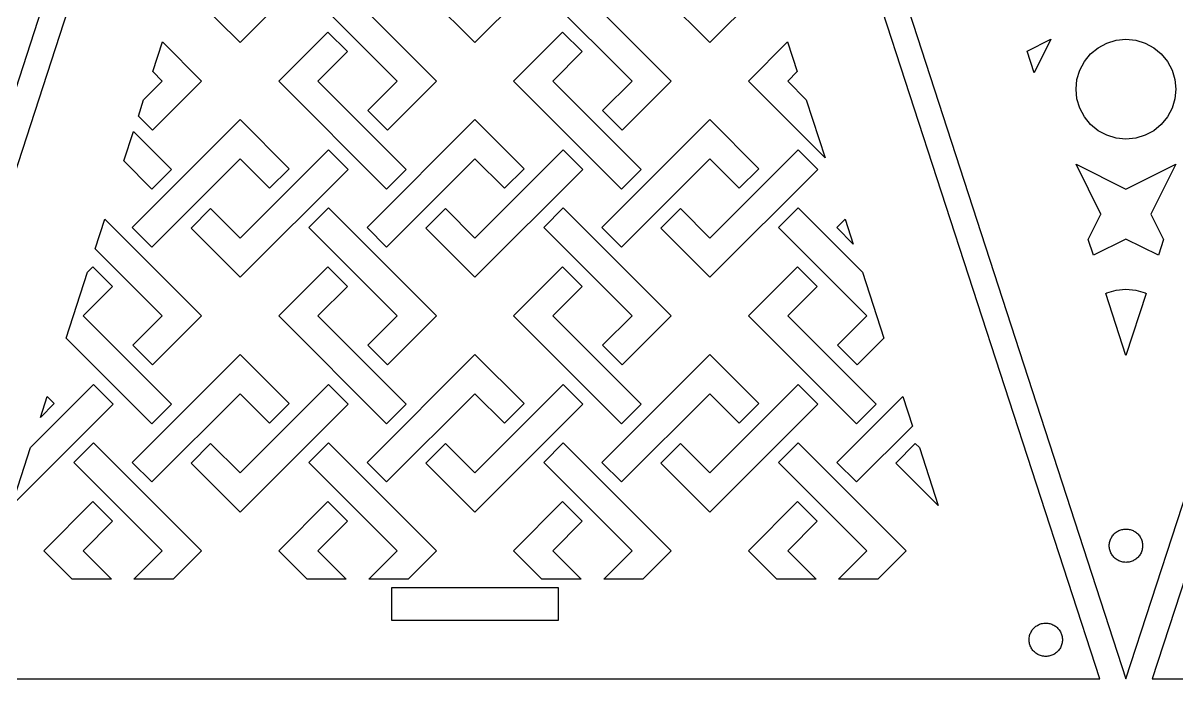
# Model space of a CAD drawing. Header units: metres. Extents: x 20 to 1108, y 20 to 485.
# Drawn here: x 587.8 to 726.4, y 253.8 to 332.6 of the extents above; entities that cross this region are included whole.
import ezdxf

# ---------------------------------------------------------------- set-up
doc = ezdxf.new("R2010")
doc.units = ezdxf.units.M

msp = doc.modelspace()

# ---------------------------------------------------------------- linework, layer by layer
for p, q in [((563.926, 253.826), (638.926, 484.652)), ((642.081, 484.652), (567.081, 253.826)), ((717.081, 253.826), (642.081, 484.652)), ((645.235, 484.652), (720.235, 253.826)), ((720.235, 253.826), (795.235, 484.652)), ((798.389, 484.652), (723.389, 253.826)), ((626.844, 343.22), (613.881, 330.257)), ((655.044, 343.22), (642.081, 330.257)), ((624.488, 338.59), (637.451, 325.627)), ((652.687, 338.59), (665.65, 325.627)), ((677.337, 337.314), (670.28, 330.257)), ((613.881, 330.257), (607.989, 336.15)), ((632.737, 325.627), (622.13, 336.233)), ((642.081, 330.257), (636.188, 336.15)), ((660.936, 325.627), (650.331, 336.233)), ((670.28, 330.257), (664.388, 336.15)), ((618.511, 325.627), (624.404, 331.519)), ((624.404, 331.519), (626.76, 329.162)), ((646.711, 325.627), (652.603, 331.519)), ((652.603, 331.519), (654.96, 329.162)), ((603.398, 326.766), (604.553, 330.323)), ((604.553, 330.323), (609.251, 325.627)), ((674.911, 325.627), (679.608, 330.323)), ((679.608, 330.323), (680.763, 326.766)), ((708.36, 329.207), (711.221, 330.639)), ((711.221, 330.639), (709.205, 326.606)), ((716.905, 329.637), (717.942, 330.191)), ((717.942, 330.191), (719.065, 330.53)), ((719.065, 330.53), (720.235, 330.646)), ((720.235, 330.646), (721.405, 330.531)), ((721.405, 330.531), (722.528, 330.191)), ((722.528, 330.191), (723.565, 329.636)), ((626.76, 329.162), (623.225, 325.627)), ((654.96, 329.162), (651.424, 325.627)), ((709.205, 326.606), (708.36, 329.207)), ((715.252, 327.983), (715.997, 328.891)), ((715.997, 328.891), (716.905, 329.637)), ((723.565, 329.636), (724.473, 328.891)), ((724.473, 328.891), (725.219, 327.982)), ((714.356, 325.822), (714.698, 326.945)), ((714.698, 326.945), (715.252, 327.983)), ((725.219, 327.982), (725.772, 326.945)), ((725.772, 326.945), (726.113, 325.822)), ((602.301, 323.391), (604.537, 325.627)), ((609.251, 325.627), (603.358, 319.734)), ((604.537, 325.627), (603.398, 326.766)), ((631.474, 312.663), (618.511, 325.627)), ((623.225, 325.627), (633.831, 315.021)), ((629.202, 322.091), (632.737, 325.627)), ((637.451, 325.627), (631.558, 319.734)), ((659.673, 312.663), (646.711, 325.627)), ((651.424, 325.627), (662.031, 315.021)), ((657.401, 322.091), (660.936, 325.627)), ((665.65, 325.627), (659.757, 319.734)), ((684.129, 316.409), (674.911, 325.627)), ((680.763, 326.766), (679.625, 325.627)), ((679.625, 325.627), (681.86, 323.391)), ((714.242, 324.652), (714.356, 325.822)), ((726.113, 325.822), (726.228, 324.652)), ((714.357, 323.483), (714.242, 324.652)), ((726.228, 324.652), (726.114, 323.483)), ((601.664, 321.429), (602.301, 323.391)), ((681.86, 323.391), (684.129, 316.409)), ((714.698, 322.36), (714.357, 323.483)), ((726.114, 323.483), (725.772, 322.36)), ((603.358, 319.734), (601.664, 321.429)), ((631.558, 319.734), (629.202, 322.091)), ((659.757, 319.734), (657.401, 322.091)), ((715.251, 321.323), (714.698, 322.36)), ((725.772, 322.36), (725.218, 321.322)), ((600.918, 308.033), (613.881, 320.996)), ((613.881, 320.996), (619.773, 315.104)), ((629.118, 308.033), (642.081, 320.996)), ((642.081, 320.996), (647.973, 315.104)), ((657.317, 308.033), (670.28, 320.996)), ((670.28, 320.996), (676.172, 315.104)), ((715.997, 320.414), (715.251, 321.323)), ((716.905, 319.669), (715.997, 320.414)), ((724.473, 320.414), (723.565, 319.668)), ((725.218, 321.322), (724.473, 320.414)), ((599.909, 316.029), (601.065, 319.587)), ((601.065, 319.587), (605.631, 315.021)), ((717.942, 319.114), (716.905, 319.669)), ((719.065, 318.774), (717.942, 319.114)), ((720.235, 318.659), (719.065, 318.774)), ((721.405, 318.775), (720.235, 318.659)), ((722.528, 319.114), (721.405, 318.775)), ((723.565, 319.668), (722.528, 319.114)), ((613.881, 306.771), (624.487, 317.377)), ((624.487, 317.377), (626.844, 315.021)), ((642.081, 306.771), (652.686, 317.377)), ((652.686, 317.377), (655.044, 315.021)), ((670.28, 306.771), (680.886, 317.377)), ((680.886, 317.377), (683.244, 315.021)), ((603.275, 312.663), (599.909, 316.029)), ((613.881, 316.282), (603.275, 305.677)), ((617.417, 312.747), (613.881, 316.282)), ((642.081, 316.282), (631.475, 305.677)), ((645.616, 312.747), (642.081, 316.282)), ((670.28, 316.282), (659.674, 305.677)), ((673.816, 312.747), (670.28, 316.282)), ((605.631, 315.021), (603.275, 312.663)), ((626.844, 315.021), (613.881, 302.058)), ((619.773, 315.104), (617.417, 312.747)), ((633.831, 315.021), (631.474, 312.663)), ((655.044, 315.021), (642.081, 302.058)), ((647.973, 315.104), (645.616, 312.747)), ((662.031, 315.021), (659.673, 312.663)), ((683.244, 315.021), (670.28, 302.058)), ((676.172, 315.104), (673.816, 312.747)), ((717.239, 309.658), (714.249, 315.64)), ((714.249, 315.64), (720.228, 312.65)), ((720.242, 312.65), (726.221, 315.64)), ((726.221, 315.64), (723.231, 309.658)), ((720.228, 312.65), (720.228, 312.643)), ((720.228, 312.643), (720.235, 312.646)), ((720.235, 312.646), (720.242, 312.643)), ((720.242, 312.643), (720.242, 312.65)), ((622.13, 308.032), (624.488, 310.39)), ((624.488, 310.39), (637.451, 297.427)), ((650.331, 308.032), (652.687, 310.39)), ((652.687, 310.39), (665.65, 297.427)), ((678.53, 308.032), (680.886, 310.39)), ((680.886, 310.39), (688.587, 302.69)), ((596.482, 305.482), (597.638, 309.039)), ((597.638, 309.039), (609.251, 297.427)), ((607.989, 307.949), (610.345, 310.306)), ((610.345, 310.306), (613.881, 306.771)), ((636.188, 307.949), (638.546, 310.306)), ((638.546, 310.306), (642.081, 306.771)), ((664.388, 307.949), (666.745, 310.306)), ((666.745, 310.306), (670.28, 306.771)), ((685.517, 308.033), (686.523, 309.039)), ((686.523, 309.039), (687.492, 306.059)), ((715.71, 306.587), (717.239, 309.647)), ((717.246, 309.658), (717.239, 309.658)), ((717.239, 309.647), (717.246, 309.647)), ((717.242, 309.652), (717.246, 309.658)), ((717.246, 309.647), (717.242, 309.652)), ((723.231, 309.658), (723.224, 309.658)), ((723.224, 309.658), (723.228, 309.652)), ((723.228, 309.652), (723.224, 309.647)), ((723.224, 309.647), (723.231, 309.647)), ((723.231, 309.647), (724.76, 306.587)), ((603.275, 305.677), (600.918, 308.033)), ((613.881, 302.058), (607.989, 307.949)), ((632.737, 297.427), (622.13, 308.032)), ((631.475, 305.677), (629.118, 308.033)), ((642.081, 302.058), (636.188, 307.949)), ((660.936, 297.427), (650.331, 308.032)), ((659.674, 305.677), (657.317, 308.033)), ((670.28, 302.058), (664.388, 307.949)), ((689.136, 297.427), (678.53, 308.032)), ((687.492, 306.059), (685.517, 308.033)), ((716.322, 304.702), (715.71, 306.587)), ((720.228, 306.655), (716.322, 304.702)), ((720.235, 306.659), (720.228, 306.662)), ((720.228, 306.662), (720.228, 306.655)), ((720.242, 306.662), (720.235, 306.659)), ((720.242, 306.655), (720.242, 306.662)), ((724.148, 304.702), (720.242, 306.655)), ((724.76, 306.587), (724.148, 304.702)), ((604.537, 297.427), (596.482, 305.482)), ((592.994, 294.745), (595.575, 302.69)), ((595.575, 302.69), (596.204, 303.318)), ((596.204, 303.318), (598.56, 300.962)), ((618.511, 297.427), (624.404, 303.318)), ((624.404, 303.318), (626.76, 300.962)), ((646.711, 297.427), (652.603, 303.318)), ((652.603, 303.318), (654.96, 300.962)), ((674.911, 297.427), (680.803, 303.318)), ((680.803, 303.318), (683.16, 300.962)), ((688.587, 302.69), (691.168, 294.745)), ((598.56, 300.962), (595.025, 297.427)), ((626.76, 300.962), (623.225, 297.427)), ((654.96, 300.962), (651.424, 297.427)), ((683.16, 300.962), (679.625, 297.427)), ((719.065, 300.53), (720.235, 300.646)), ((720.235, 300.646), (721.405, 300.531)), ((717.811, 300.119), (717.942, 300.191)), ((720.235, 292.659), (717.811, 300.119)), ((717.942, 300.191), (719.065, 300.53)), ((722.659, 300.119), (720.235, 292.659)), ((721.405, 300.531), (722.528, 300.191)), ((722.528, 300.191), (722.659, 300.119)), ((595.025, 297.427), (605.631, 286.82)), ((601.002, 293.892), (604.537, 297.427)), ((609.251, 297.427), (603.358, 291.534)), ((631.474, 284.464), (618.511, 297.427)), ((623.225, 297.427), (633.831, 286.82)), ((629.202, 293.892), (632.737, 297.427)), ((637.451, 297.427), (631.558, 291.534)), ((659.673, 284.464), (646.711, 297.427)), ((651.424, 297.427), (662.031, 286.82)), ((657.401, 293.892), (660.936, 297.427)), ((665.65, 297.427), (659.757, 291.534)), ((687.874, 284.464), (674.911, 297.427)), ((679.625, 297.427), (690.23, 286.82)), ((685.601, 293.892), (689.136, 297.427)), ((603.275, 284.464), (592.994, 294.745)), ((603.358, 291.534), (601.002, 293.892)), ((631.558, 291.534), (629.202, 293.892)), ((659.757, 291.534), (657.401, 293.892)), ((687.958, 291.534), (685.601, 293.892)), ((691.168, 294.745), (687.958, 291.534)), ((600.918, 279.833), (613.881, 292.796)), ((613.881, 292.796), (619.773, 286.903)), ((629.118, 279.833), (642.081, 292.796)), ((642.081, 292.796), (647.973, 286.903)), ((657.317, 279.833), (670.28, 292.796)), ((670.28, 292.796), (676.172, 286.903)), ((588.728, 281.618), (596.287, 289.177)), ((596.287, 289.177), (598.644, 286.82)), ((613.881, 278.57), (624.487, 289.177)), ((624.487, 289.177), (626.844, 286.82)), ((642.081, 278.57), (652.686, 289.177)), ((652.686, 289.177), (655.044, 286.82)), ((670.28, 278.57), (680.886, 289.177)), ((680.886, 289.177), (683.244, 286.82)), ((598.644, 286.82), (586.46, 274.636)), ((589.903, 285.234), (590.722, 287.755)), ((591.573, 286.903), (589.903, 285.234)), ((590.722, 287.755), (591.573, 286.903)), ((613.881, 288.082), (603.275, 277.477)), ((605.631, 286.82), (603.275, 284.464)), ((617.417, 284.547), (613.881, 288.082)), ((626.844, 286.82), (613.881, 273.858)), ((619.773, 286.903), (617.417, 284.547)), ((633.831, 286.82), (631.474, 284.464)), ((642.081, 288.082), (631.475, 277.477)), ((645.616, 284.547), (642.081, 288.082)), ((655.044, 286.82), (642.081, 273.858)), ((647.973, 286.903), (645.616, 284.547)), ((662.031, 286.82), (659.673, 284.464)), ((670.28, 288.082), (659.674, 277.477)), ((673.816, 284.547), (670.28, 288.082)), ((683.244, 286.82), (670.28, 273.858)), ((676.172, 286.903), (673.816, 284.547)), ((685.517, 279.833), (693.439, 287.755)), ((690.23, 286.82), (687.874, 284.464)), ((693.439, 287.755), (694.595, 284.197)), ((694.595, 284.197), (687.875, 277.477)), ((586.46, 274.636), (588.728, 281.618)), ((593.931, 279.832), (596.288, 282.19)), ((596.288, 282.19), (609.251, 269.227)), ((607.989, 279.749), (610.345, 282.107)), ((610.345, 282.107), (613.881, 278.57)), ((622.13, 279.832), (624.488, 282.19)), ((624.488, 282.19), (637.451, 269.227)), ((636.188, 279.749), (638.546, 282.107)), ((638.546, 282.107), (642.081, 278.57)), ((650.331, 279.832), (652.687, 282.19)), ((652.687, 282.19), (665.65, 269.227)), ((664.388, 279.749), (666.745, 282.107)), ((666.745, 282.107), (670.28, 278.57)), ((678.53, 279.832), (680.886, 282.19)), ((680.886, 282.19), (693.849, 269.227)), ((692.589, 279.749), (694.945, 282.107)), ((694.945, 282.107), (695.433, 281.618)), ((695.433, 281.618), (697.702, 274.636)), ((604.537, 269.227), (593.931, 279.832)), ((603.275, 277.477), (600.918, 279.833)), ((613.881, 273.858), (607.989, 279.749)), ((632.737, 269.227), (622.13, 279.832)), ((631.475, 277.477), (629.118, 279.833)), ((642.081, 273.858), (636.188, 279.749)), ((660.936, 269.227), (650.331, 279.832)), ((659.674, 277.477), (657.317, 279.833)), ((670.28, 273.858), (664.388, 279.749)), ((689.136, 269.227), (678.53, 279.832)), ((687.875, 277.477), (685.517, 279.833)), ((697.702, 274.636), (692.589, 279.749)), ((590.312, 269.227), (596.204, 275.119)), ((596.204, 275.119), (598.56, 272.762)), ((618.511, 269.227), (624.404, 275.119)), ((624.404, 275.119), (626.76, 272.762)), ((646.711, 269.227), (652.603, 275.119)), ((652.603, 275.119), (654.96, 272.762)), ((674.911, 269.227), (680.803, 275.119)), ((680.803, 275.119), (683.16, 272.762)), ((598.56, 272.762), (595.025, 269.227)), ((626.76, 272.762), (623.225, 269.227)), ((654.96, 272.762), (651.424, 269.227)), ((683.16, 272.762), (679.625, 269.227)), ((719.164, 271.515), (719.271, 271.578)), ((719.271, 271.578), (719.384, 271.636)), ((719.384, 271.636), (719.499, 271.686)), ((719.499, 271.686), (719.617, 271.729)), ((719.617, 271.729), (719.738, 271.764)), ((719.738, 271.764), (719.86, 271.79)), ((719.86, 271.79), (719.984, 271.811)), ((719.984, 271.811), (720.109, 271.822)), ((720.109, 271.822), (720.235, 271.826)), ((720.235, 271.826), (720.361, 271.822)), ((720.361, 271.822), (720.486, 271.811)), ((720.486, 271.811), (720.61, 271.79)), ((720.61, 271.79), (720.732, 271.764)), ((720.732, 271.764), (720.853, 271.729)), ((720.853, 271.729), (720.971, 271.686)), ((720.971, 271.686), (721.087, 271.636)), ((721.087, 271.636), (721.199, 271.578)), ((721.199, 271.578), (721.306, 271.515)), ((718.251, 270.076), (718.27, 270.201)), ((718.27, 270.201), (718.298, 270.323)), ((718.298, 270.323), (718.333, 270.444)), ((718.333, 270.444), (718.376, 270.563)), ((718.376, 270.563), (718.426, 270.678)), ((718.426, 270.678), (718.482, 270.789)), ((718.482, 270.789), (718.547, 270.898)), ((718.547, 270.898), (718.617, 271.001)), ((718.617, 271.001), (718.694, 271.102)), ((718.694, 271.102), (718.777, 271.195)), ((718.777, 271.195), (718.866, 271.284)), ((718.866, 271.284), (718.961, 271.367)), ((718.961, 271.367), (719.059, 271.444)), ((719.059, 271.444), (719.164, 271.515)), ((721.306, 271.515), (721.411, 271.444)), ((721.411, 271.444), (721.51, 271.367)), ((721.51, 271.367), (721.604, 271.284)), ((721.604, 271.284), (721.693, 271.195)), ((721.693, 271.195), (721.776, 271.102)), ((721.776, 271.102), (721.853, 271.001)), ((721.853, 271.001), (721.924, 270.898)), ((721.924, 270.898), (721.988, 270.789)), ((721.988, 270.789), (722.045, 270.678)), ((722.045, 270.678), (722.094, 270.563)), ((722.094, 270.563), (722.137, 270.444)), ((722.137, 270.444), (722.173, 270.323)), ((722.173, 270.323), (722.2, 270.201)), ((722.2, 270.201), (722.219, 270.076)), ((593.712, 265.826), (590.312, 269.227)), ((595.025, 269.227), (598.425, 265.826)), ((601.136, 265.826), (604.537, 269.227)), ((609.251, 269.227), (605.85, 265.826)), ((621.912, 265.826), (618.511, 269.227)), ((623.225, 269.227), (626.626, 265.826)), ((629.337, 265.826), (632.737, 269.227)), ((637.451, 269.227), (634.05, 265.826)), ((650.111, 265.826), (646.711, 269.227)), ((651.424, 269.227), (654.825, 265.826)), ((657.536, 265.826), (660.936, 269.227)), ((665.65, 269.227), (662.25, 265.826)), ((678.311, 265.826), (674.911, 269.227)), ((679.625, 269.227), (683.025, 265.826)), ((685.736, 265.826), (689.136, 269.227)), ((693.849, 269.227), (690.45, 265.826)), ((718.235, 269.826), (718.239, 269.951)), ((718.239, 269.7), (718.235, 269.826)), ((718.239, 269.951), (718.251, 270.076)), ((718.251, 269.575), (718.239, 269.7)), ((718.27, 269.451), (718.251, 269.575)), ((718.298, 269.328), (718.27, 269.451)), ((718.333, 269.208), (718.298, 269.328)), ((718.376, 269.091), (718.333, 269.208)), ((718.426, 268.975), (718.376, 269.091)), ((718.482, 268.862), (718.426, 268.975)), ((718.547, 268.754), (718.482, 268.862)), ((721.988, 268.862), (721.924, 268.754)), ((722.045, 268.975), (721.988, 268.862)), ((722.094, 269.091), (722.045, 268.975)), ((722.137, 269.208), (722.094, 269.091)), ((722.173, 269.328), (722.137, 269.208)), ((722.2, 269.451), (722.173, 269.328)), ((722.219, 269.575), (722.2, 269.451)), ((722.219, 270.076), (722.231, 269.951)), ((722.231, 269.7), (722.219, 269.575)), ((722.231, 269.951), (722.235, 269.826)), ((722.235, 269.826), (722.231, 269.7)), ((718.617, 268.651), (718.547, 268.754)), ((718.694, 268.552), (718.617, 268.651)), ((718.777, 268.457), (718.694, 268.552)), ((718.866, 268.368), (718.777, 268.457)), ((718.961, 268.285), (718.866, 268.368)), ((719.059, 268.208), (718.961, 268.285)), ((719.164, 268.138), (719.059, 268.208)), ((719.271, 268.073), (719.164, 268.138)), ((719.384, 268.017), (719.271, 268.073)), ((719.499, 267.967), (719.384, 268.017)), ((719.617, 267.925), (719.499, 267.967)), ((719.738, 267.89), (719.617, 267.925)), ((719.86, 267.861), (719.738, 267.89)), ((719.984, 267.843), (719.86, 267.861)), ((720.109, 267.83), (719.984, 267.843)), ((720.235, 267.826), (720.109, 267.83)), ((720.361, 267.83), (720.235, 267.826)), ((720.486, 267.843), (720.361, 267.83)), ((720.61, 267.861), (720.486, 267.843)), ((720.732, 267.89), (720.61, 267.861)), ((720.853, 267.925), (720.732, 267.89)), ((720.971, 267.967), (720.853, 267.925)), ((721.087, 268.017), (720.971, 267.967)), ((721.199, 268.073), (721.087, 268.017)), ((721.306, 268.138), (721.199, 268.073)), ((721.411, 268.208), (721.306, 268.138)), ((721.51, 268.285), (721.411, 268.208)), ((721.604, 268.368), (721.51, 268.285)), ((721.693, 268.457), (721.604, 268.368)), ((721.776, 268.552), (721.693, 268.457)), ((721.853, 268.651), (721.776, 268.552)), ((721.924, 268.754), (721.853, 268.651)), ((598.425, 265.826), (593.712, 265.826)), ((605.85, 265.826), (601.136, 265.826)), ((626.626, 265.826), (621.912, 265.826)), ((634.05, 265.826), (629.337, 265.826)), ((632.081, 260.826), (632.081, 264.826)), ((632.081, 264.826), (652.081, 264.826)), ((654.825, 265.826), (650.111, 265.826)), ((652.081, 264.826), (652.081, 260.826)), ((662.25, 265.826), (657.536, 265.826)), ((683.025, 265.826), (678.311, 265.826)), ((690.45, 265.826), (685.736, 265.826)), ((652.081, 260.826), (632.081, 260.826)), ((709.991, 260.431), (710.111, 260.466)), ((710.111, 260.466), (710.234, 260.493)), ((710.234, 260.493), (710.358, 260.513)), ((710.358, 260.513), (710.483, 260.525)), ((710.483, 260.525), (710.609, 260.528)), ((710.609, 260.528), (710.734, 260.525)), ((710.734, 260.525), (710.859, 260.513)), ((710.859, 260.513), (710.983, 260.493)), ((710.983, 260.493), (711.106, 260.466)), ((711.106, 260.466), (711.226, 260.431)), ((708.672, 259.026), (708.707, 259.147)), ((708.707, 259.147), (708.749, 259.265)), ((708.749, 259.265), (708.798, 259.38)), ((708.798, 259.38), (708.856, 259.492)), ((708.856, 259.492), (708.92, 259.601)), ((708.92, 259.601), (708.991, 259.704)), ((708.991, 259.704), (709.067, 259.804)), ((709.067, 259.804), (709.151, 259.898)), ((709.151, 259.898), (709.24, 259.986)), ((709.24, 259.986), (709.334, 260.069)), ((709.334, 260.069), (709.433, 260.147)), ((709.433, 260.147), (709.537, 260.217)), ((709.537, 260.217), (709.645, 260.281)), ((709.645, 260.281), (709.757, 260.338)), ((709.757, 260.338), (709.873, 260.388)), ((709.873, 260.388), (709.991, 260.431)), ((711.226, 260.431), (711.344, 260.388)), ((711.344, 260.388), (711.461, 260.338)), ((711.461, 260.338), (711.572, 260.281)), ((711.572, 260.281), (711.68, 260.217)), ((711.68, 260.217), (711.784, 260.147)), ((711.784, 260.147), (711.883, 260.069)), ((711.883, 260.069), (711.978, 259.986)), ((711.978, 259.986), (712.066, 259.898)), ((712.066, 259.898), (712.15, 259.804)), ((712.15, 259.804), (712.226, 259.704)), ((712.226, 259.704), (712.297, 259.601)), ((712.297, 259.601), (712.361, 259.492)), ((712.361, 259.492), (712.419, 259.38)), ((712.419, 259.38), (712.468, 259.265)), ((712.468, 259.265), (712.51, 259.147)), ((712.51, 259.147), (712.546, 259.026)), ((708.609, 258.528), (708.613, 258.654)), ((708.613, 258.403), (708.609, 258.528)), ((708.613, 258.654), (708.625, 258.779)), ((708.625, 258.277), (708.613, 258.403)), ((708.625, 258.779), (708.644, 258.903)), ((708.644, 258.153), (708.625, 258.277)), ((708.644, 258.903), (708.672, 259.026)), ((708.672, 258.031), (708.644, 258.153)), ((708.707, 257.91), (708.672, 258.031)), ((708.749, 257.792), (708.707, 257.91)), ((708.798, 257.677), (708.749, 257.792)), ((708.856, 257.566), (708.798, 257.677)), ((712.419, 257.677), (712.361, 257.566)), ((712.468, 257.792), (712.419, 257.677)), ((712.51, 257.91), (712.468, 257.792)), ((712.546, 258.031), (712.51, 257.91)), ((712.546, 259.026), (712.573, 258.903)), ((712.573, 258.153), (712.546, 258.031)), ((712.573, 258.903), (712.592, 258.779)), ((712.592, 258.277), (712.573, 258.153)), ((712.592, 258.779), (712.604, 258.654)), ((712.604, 258.403), (712.592, 258.277)), ((712.604, 258.654), (712.609, 258.528)), ((712.609, 258.528), (712.604, 258.403)), ((708.92, 257.457), (708.856, 257.566)), ((708.991, 257.353), (708.92, 257.457)), ((709.067, 257.254), (708.991, 257.353)), ((709.151, 257.159), (709.067, 257.254)), ((709.24, 257.07), (709.151, 257.159)), ((709.334, 256.987), (709.24, 257.07)), ((709.433, 256.91), (709.334, 256.987)), ((709.537, 256.84), (709.433, 256.91)), ((709.645, 256.776), (709.537, 256.84)), ((709.757, 256.719), (709.645, 256.776)), ((709.873, 256.669), (709.757, 256.719)), ((709.991, 256.626), (709.873, 256.669)), ((710.111, 256.591), (709.991, 256.626)), ((710.234, 256.564), (710.111, 256.591)), ((710.358, 256.544), (710.234, 256.564)), ((710.483, 256.532), (710.358, 256.544)), ((710.609, 256.528), (710.483, 256.532)), ((710.734, 256.532), (710.609, 256.528)), ((710.859, 256.544), (710.734, 256.532)), ((710.983, 256.564), (710.859, 256.544)), ((711.106, 256.591), (710.983, 256.564)), ((711.226, 256.626), (711.106, 256.591)), ((711.344, 256.669), (711.226, 256.626)), ((711.461, 256.719), (711.344, 256.669)), ((711.572, 256.776), (711.461, 256.719)), ((711.68, 256.84), (711.572, 256.776)), ((711.784, 256.91), (711.68, 256.84)), ((711.883, 256.987), (711.784, 256.91)), ((711.978, 257.07), (711.883, 256.987)), ((712.066, 257.159), (711.978, 257.07)), ((712.15, 257.254), (712.066, 257.159)), ((712.226, 257.353), (712.15, 257.254)), ((712.297, 257.457), (712.226, 257.353)), ((712.361, 257.566), (712.297, 257.457)), ((567.081, 253.826), (717.081, 253.826)), ((723.389, 253.826), (873.389, 253.826))]:
    msp.add_line(p, q)

doc.saveas('drawing.dxf')
